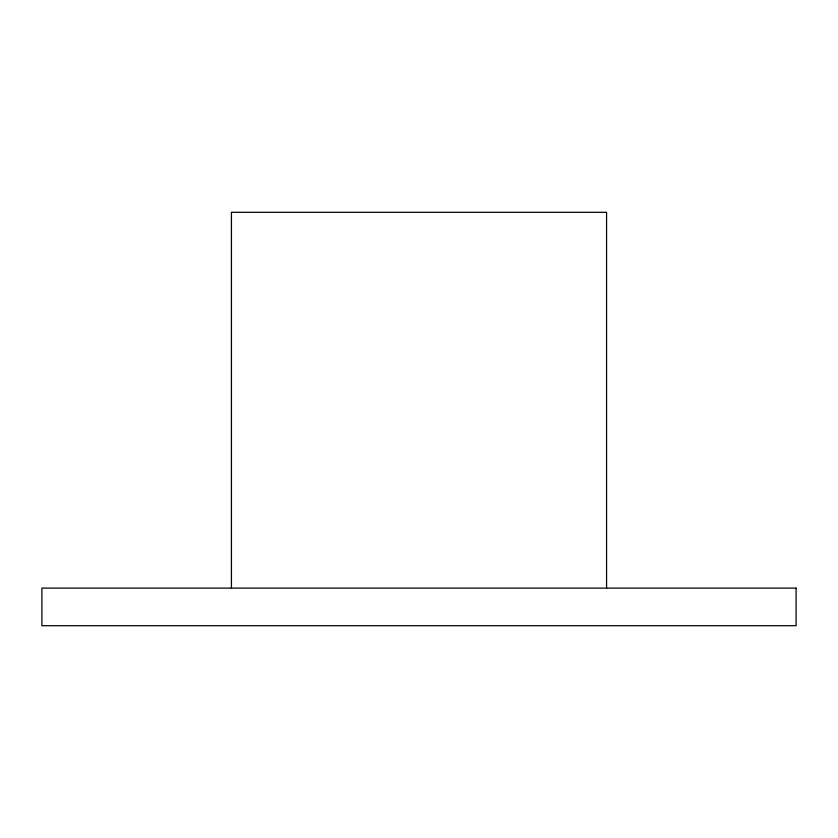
<?xml version="1.0" encoding="UTF-8"?>
<svg xmlns="http://www.w3.org/2000/svg" width="838" height="838" viewBox="0 0 838 838"><rect width="100%" height="100%" fill="white"/><g stroke="black" fill="none" stroke-linecap="round" stroke-linejoin="round"><path stroke-width="1.26" d="M606.576 588.108L606.576 212.307L231.424 212.307L231.424 588.108M796.1 588.108L41.9 588.108L41.9 625.693L796.1 625.693L796.1 588.108"/></g></svg>
